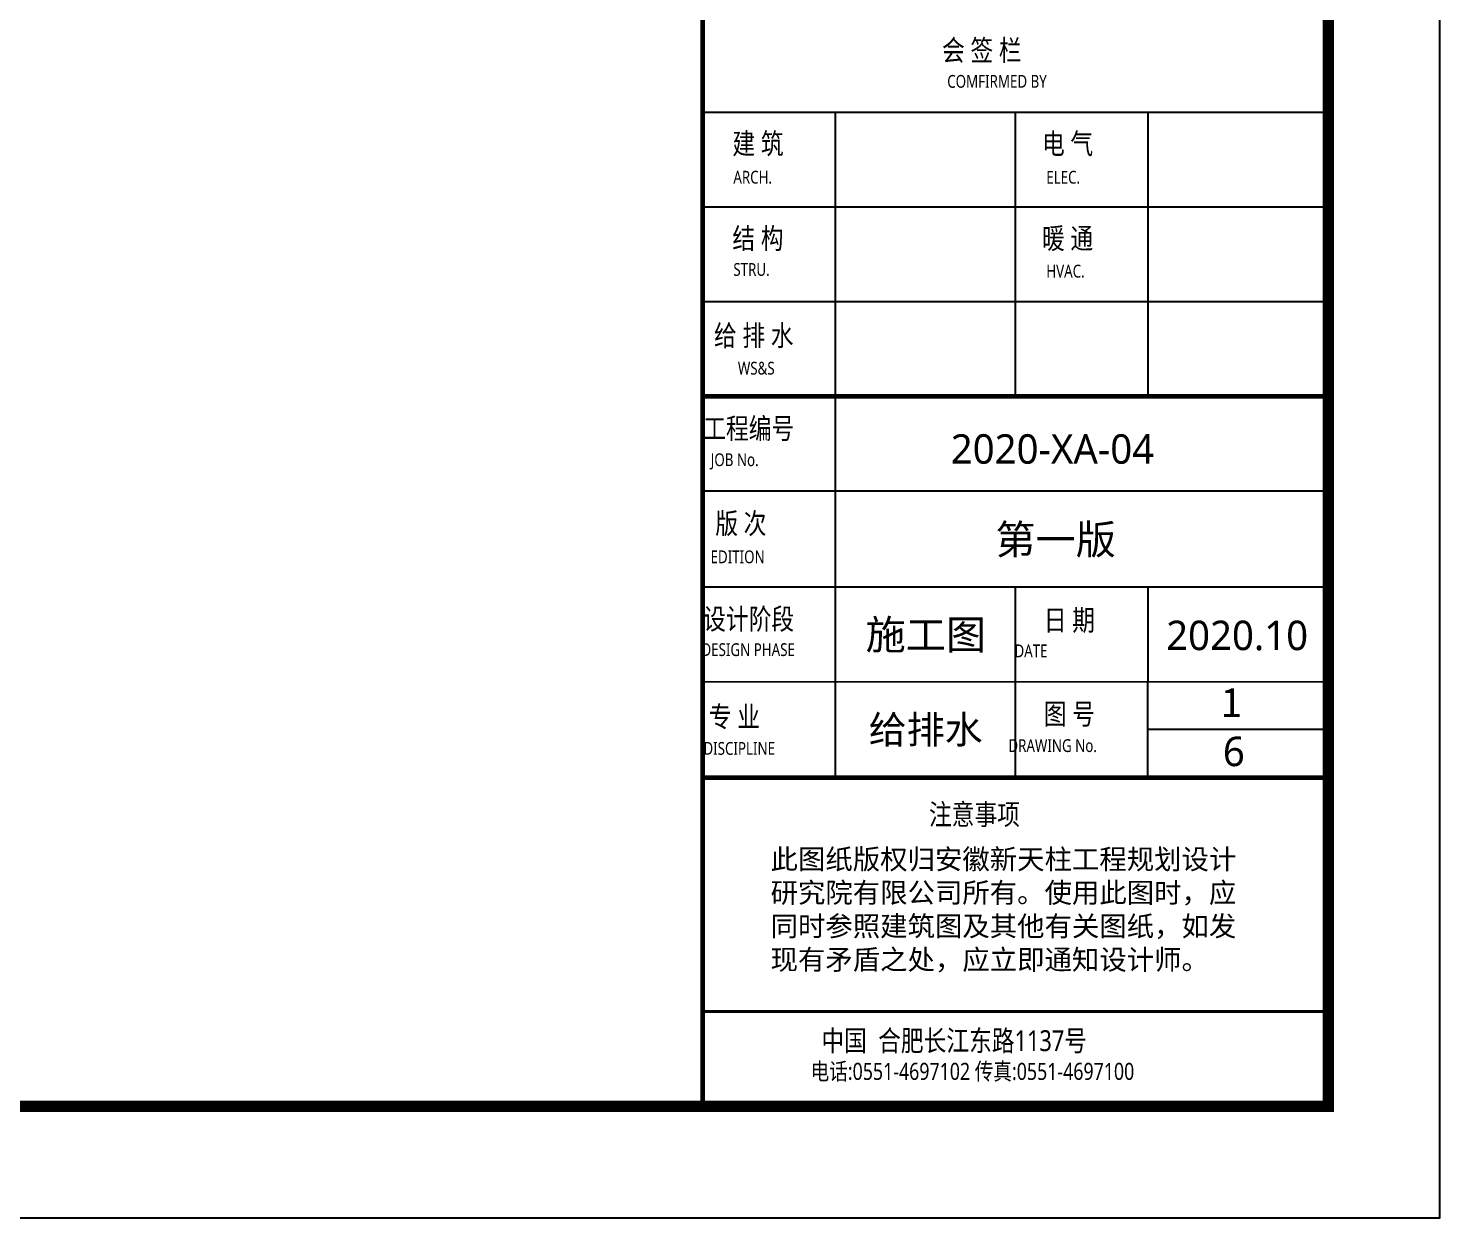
# Model space of a CAD drawing. Extents: x 343352 to 417652, y 770641 to 1036530.
# Drawn here: x 404989 to 417652, y 770641 to 781316 of the extents above; entities that cross this region are included whole.
import ezdxf
from ezdxf.enums import TextEntityAlignment as Align

# ---------------------------------------------------------------- set-up
doc = ezdxf.new("R2010")
doc.units = 0
doc.header["$LTSCALE"] = 1000
doc.header["$MEASUREMENT"] = 0
for name, color, linetype in [('46', 7, 'Continuous'), ('PUB_TEXT', 7, 'Continuous'), ('PUB_TITLE', 4, 'Continuous'), ('TWT_TITLE', 7, 'Continuous')]:
    doc.layers.add(name, color=color, linetype=linetype)
doc.styles.add('-黑体', font='msyh.ttf', dxfattribs={"width": 0.8})
doc.styles.add('TQ', font='')
doc.styles.get('TQ').set_extended_font_data('SimSun')

# ---------------------------------------------------------------- blocks, each defined once
blk = doc.blocks.new('ly')
at = {"layer": 'PUB_TEXT', "insert": (-5884, 1715), "char_height": 212, "width": 5144.75, "attachment_point": 1, "style": 'TQ'}
blk.add_mtext('此图纸版权归安徽新天柱工程规划设计研究院有限公司所有。使用此图时，应同时参照建筑图及其他有关图纸，如发现有矛盾之处，应立即通知设计师。', dxfattribs=at)

msp = doc.modelspace()

# ---------------------------------------------------------------- linework, layer by layer
at = {"layer": 'PUB_TEXT', "color": 4}
msp.add_line((416650, 771640.9), (416650, 772128.4), dxfattribs=at)
at = {"layer": 'PUB_TITLE'}
for p, q in [((411040.6, 780563.2), (416650.5, 780562.8)), ((412230, 778013.1), (412230.2, 780563.1)), ((413845, 778013), (413845.2, 780563)), ((415035, 778013), (415035.2, 780562.9)), ((411040.5, 779713.2), (416650.5, 779712.9)), ((411040.5, 778863.2), (416650.4, 778862.9)), ((412230.4, 774591.1), (412230.6, 778013.1)), ((411040.4, 777163.2), (416650.3, 777162.9)), ((411040.3, 776302.2), (416650.3, 776301.8)), ((413844.8, 774591), (413844.9, 776302)), ((415034.8, 774590.9), (415034.9, 776301.9)), ((411040.2, 775452.2), (416667.4, 775451.8)), ((416650.2, 775021.3), (415034.8, 775021.4))]:
    msp.add_line(p, q, dxfattribs=at)
at = {"layer": 'PUB_TITLE', "lineweight": 40}
for p, q in [((411040.4, 778013.2), (416650.4, 778012.9)), ((411040.1, 772491.3), (416650, 772490.9))]:
    msp.add_line(p, q, dxfattribs=at)
at = {"layer": 'PUB_TITLE', "lineweight": 40, "const_width": 42.5, "elevation": 0}
for points in [[(411042.5, 811641.1), (411040, 771641.3)], [(411040.2, 774591.1), (416622.6, 774590.8)]]:
    msp.add_lwpolyline(points, dxfattribs=at)
at = {"layer": 'PUB_TITLE', "const_width": 42.5, "elevation": 0}
msp.add_lwpolyline([(411040.4, 778013.2), (416650.4, 778012.9)], dxfattribs=at)
at = {"layer": 'TWT_TITLE'}
msp.add_lwpolyline([(343352.5, 770640.7), (417652.5, 770640.7), (417652.5, 812640.7), (343352.5, 812640.7)], close=True, dxfattribs=at)
at = {"layer": 'TWT_TITLE', "const_width": 100}
msp.add_lwpolyline([(345852.5, 771640.7), (416652.5, 771640.7), (416652.5, 811640.7), (345852.5, 811640.7)], close=True, dxfattribs=at)
at = {"layer": 'TWT_TITLE', "const_width": 80}
msp.add_lwpolyline([(416652.5, 771640.7), (416652.5, 811640.7)], dxfattribs=at)

# ---------------------------------------------------------------- block references
at = {"layer": 'PUB_TEXT', "xscale": 0.8499951808908793, "yscale": 0.849995181356538, "zscale": 0.8499951812634062, "rotation": 359.9964428963902}
msp.add_blockref('ly', (416650, 772490.9, 0), dxfattribs=at)

# ---------------------------------------------------------------- texts
at = {"layer": '46', "linetype": 'Continuous'}
for s, height, style, p in [('2020-XA-04', 264.32, '-黑体', (413265.2, 777407.8, 0)), ('第一版', 264.32, '-黑体', (413665.7, 776595.4, 0)), ('施工图', 264.32, '-黑体', (412500.9, 775741, 0)), ('2020.10', 264.32, '-黑体', (415197.5, 775734.9, 0)), ('1', 264.3, 'TQ', (415693.9, 775133.8, 0)), ('6', 264.3, '-黑体', (415706.7, 774693.6, 0))]:
    msp.add_text(s, height=height, rotation=359.99644, dxfattribs=dict(at, style=style)).set_placement(p)
at = {"layer": '46', "linetype": 'Continuous', "style": 'TQ'}
msp.add_text('给排水', height=250, rotation=359.99644, dxfattribs=at).set_placement((413040.8, 774896.4), align=Align.CENTER)
at = {"layer": 'PUB_TEXT', "style": '-黑体', "width": 0.8}
for s, height, p in [(' 工程编号', 187, (410993.7, 777630.7, 0)), ('      JOB No.', 114.749, (410925.2, 777386.1, 0)), ('  版 次', 187, (411051.6, 776778.5, 0)), ('     EDITION', 114.749, (410954.8, 776514.6, 0)), (' 设计阶段', 187, (410993.6, 775920.7, 0)), ('日 期', 187, (414099.9, 775910, 0)), ('     DESIGN PHASE', 114.749, (410873.2, 775681.9, 0)), ('         DATE', 114.749, (413557.1, 775670.8, 0)), ('图 号', 187, (414099.8, 775068, 0)), ('  专 业', 187, (410993.5, 775044.1, 0)), ('     DISCIPLINE', 114.749, (410890.8, 774795.5, 0)), ('     DRAWING No.', 114.749, (413627.1, 774820.5, 0)), ('注意事项', 187, (413069.8, 774167.3, 0)), ('  中国  合肥长江东路1137号', 186.999, (412002.7, 772136.8, 0)), ('电话:0551-4697102 传真:0551-4697100', 152.999, (412008, 771878.1, 0))]:
    msp.add_text(s, height=height, rotation=359.99644, dxfattribs=at).set_placement(p)
at = {"layer": 'PUB_TEXT', "attachment_point": 1, "rotation": 359.99644, "style": '-黑体'}
for s, insert, char_height, width in [('会 签 栏', (413187.1, 781211.6, 0), 187, 2223.587), ('COMFIRMED BY', (413233.8, 780896.4, 0), 114.749, 2399.536), ('建 筑', (411306.1, 780373.8, 0), 187, 2005.989), ('电 气', (414083.6, 780373.6, 0), 187, 2005.989), ('   ARCH.', (411221.7, 780036.2, 0), 114.75, 2399.536), ('   ELEC.', (414029, 780036, 0), 114.75, 2399.536), ('结 构', (411306.1, 779523.8, 0), 187, 2005.989), ('暖 通', (414083.6, 779523.6, 0), 187, 2005.989), ('   STRU.', (411221.7, 779208.5, 0), 114.75, 2399.536), ('   HVAC.', (414029, 779193.5, 0), 114.75, 2399.536), ('给 排 水', (411141, 778652.3, 0), 187, 2223.587), ('   WS&S', (411262.2, 778322.2, 0), 114.75, 2441.186)]:
    msp.add_mtext(s, dxfattribs=dict(at, insert=insert, char_height=char_height, width=width))

doc.saveas('drawing.dxf')
